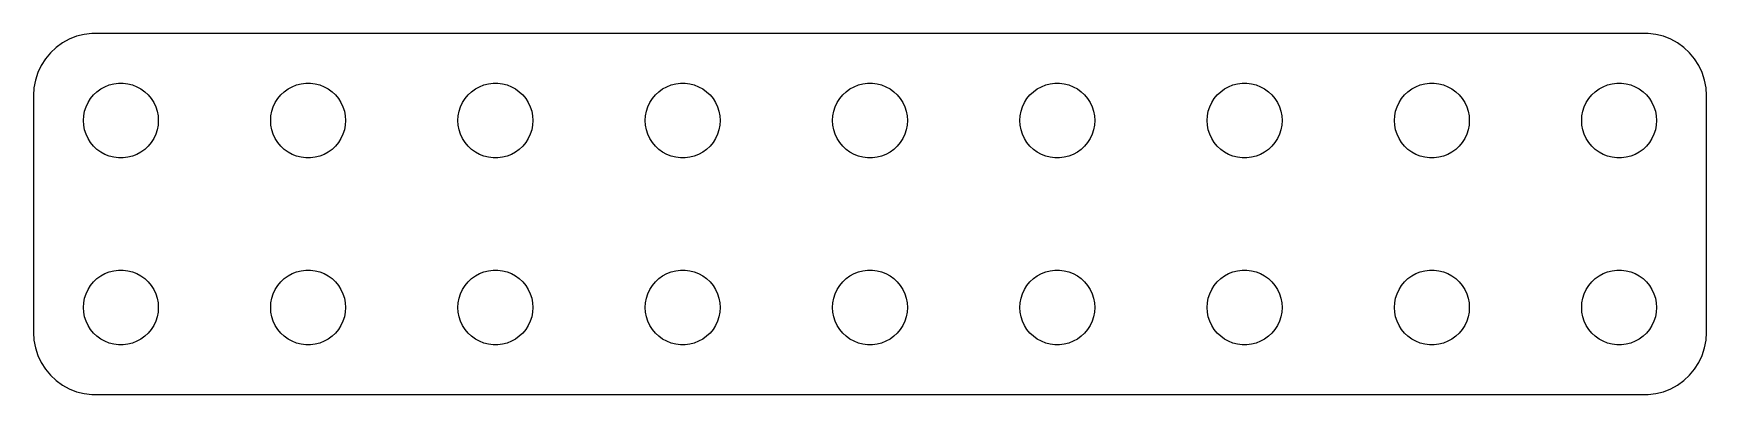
# Model space of a CAD drawing. Header units: metres. Extents: x -33.5 to 33.5, y -7.2 to 7.2.
import ezdxf

# ---------------------------------------------------------------- set-up
doc = ezdxf.new("R2010")
doc.units = ezdxf.units.M

msp = doc.modelspace()

# ---------------------------------------------------------------- linework, layer by layer
for p, q in [((-32.3396, 6.86081), (-32.5936, 6.67627)), ((-32.0644, 7.01205), (-32.3396, 6.86081)), ((-31.7725, 7.12764), (-32.0644, 7.01205)), ((-31.4684, 7.2057), (-31.7725, 7.12764)), ((-31.157, 7.24506), (-31.4684, 7.2057)), ((31.157, 7.24506), (-31.157, 7.24506)), ((31.4684, 7.2057), (31.157, 7.24506)), ((31.7725, 7.12764), (31.4684, 7.2057)), ((32.0644, 7.01205), (31.7725, 7.12764)), ((32.3396, 6.86081), (32.0644, 7.01205)), ((32.5936, 6.67627), (32.3396, 6.86081)), ((-33.0225, 6.21945), (-33.1908, 5.95438)), ((-32.8224, 6.46136), (-33.0225, 6.21945)), ((-32.5936, 6.67627), (-32.8224, 6.46136)), ((32.8224, 6.46136), (32.5936, 6.67627)), ((33.0225, 6.21945), (32.8224, 6.46136)), ((33.1908, 5.95438), (33.0225, 6.21945)), ((-33.4214, 5.37172), (-33.4803, 5.06332)), ((-33.3244, 5.6703), (-33.4214, 5.37172)), ((-33.1908, 5.95438), (-33.3244, 5.6703)), ((33.3244, 5.6703), (33.1908, 5.95438)), ((33.4214, 5.37172), (33.3244, 5.6703)), ((33.4803, 5.06332), (33.4214, 5.37172)), ((-33.4803, 5.06332), (-33.5, 4.75)), ((-33.5, 4.75), (-33.5, -4.75)), ((-31.2135, 4.63167), (-31.0934, 4.77681)), ((-31.0934, 4.77681), (-30.9561, 4.90576)), ((-30.9561, 4.90576), (-30.8037, 5.01648)), ((-30.8037, 5.01648), (-30.6387, 5.10724)), ((-30.6387, 5.10724), (-30.4635, 5.17657)), ((-30.4635, 5.17657), (-30.2811, 5.22342)), ((-30.2811, 5.22342), (-30.0942, 5.24704)), ((-30.0942, 5.24704), (-29.9058, 5.24704)), ((-29.9058, 5.24704), (-29.7189, 5.22342)), ((-29.7189, 5.22342), (-29.5365, 5.17657)), ((-29.5365, 5.17657), (-29.3613, 5.10724)), ((-29.3613, 5.10724), (-29.1963, 5.01648)), ((-29.1963, 5.01648), (-29.0439, 4.90576)), ((-29.0439, 4.90576), (-28.9065, 4.77681)), ((-28.9065, 4.77681), (-28.7865, 4.63167)), ((-23.7135, 4.63167), (-23.5934, 4.77681)), ((-23.5934, 4.77681), (-23.4561, 4.90576)), ((-23.4561, 4.90576), (-23.3037, 5.01648)), ((-23.3037, 5.01648), (-23.1387, 5.10724)), ((-23.1387, 5.10724), (-22.9635, 5.17657)), ((-22.9635, 5.17657), (-22.7811, 5.22342)), ((-22.7811, 5.22342), (-22.5942, 5.24704)), ((-22.5942, 5.24704), (-22.4058, 5.24704)), ((-22.4058, 5.24704), (-22.2189, 5.22342)), ((-22.2189, 5.22342), (-22.0365, 5.17657)), ((-22.0365, 5.17657), (-21.8613, 5.10724)), ((-21.8613, 5.10724), (-21.6963, 5.01648)), ((-21.6963, 5.01648), (-21.5439, 4.90576)), ((-21.5439, 4.90576), (-21.4065, 4.77681)), ((-21.4065, 4.77681), (-21.2865, 4.63167)), ((-16.2135, 4.63167), (-16.0934, 4.77681)), ((-16.0934, 4.77681), (-15.9561, 4.90576)), ((-15.9561, 4.90576), (-15.8037, 5.01648)), ((-15.8037, 5.01648), (-15.6387, 5.10724)), ((-15.6387, 5.10724), (-15.4635, 5.17657)), ((-15.4635, 5.17657), (-15.2811, 5.22342)), ((-15.2811, 5.22342), (-15.0942, 5.24704)), ((-15.0942, 5.24704), (-14.9058, 5.24704)), ((-14.9058, 5.24704), (-14.7189, 5.22342)), ((-14.7189, 5.22342), (-14.5365, 5.17657)), ((-14.5365, 5.17657), (-14.3613, 5.10724)), ((-14.3613, 5.10724), (-14.1963, 5.01648)), ((-14.1963, 5.01648), (-14.0439, 4.90576)), ((-14.0439, 4.90576), (-13.9065, 4.77681)), ((-13.9065, 4.77681), (-13.7865, 4.63167)), ((-8.71352, 4.63167), (-8.59344, 4.77681)), ((-8.59344, 4.77681), (-8.45613, 4.90576)), ((-8.45613, 4.90576), (-8.30373, 5.01648)), ((-8.30373, 5.01648), (-8.13866, 5.10724)), ((-8.13866, 5.10724), (-7.96352, 5.17657)), ((-7.96352, 5.17657), (-7.78107, 5.22342)), ((-7.78107, 5.22342), (-7.59418, 5.24704)), ((-7.59418, 5.24704), (-7.40581, 5.24704)), ((-7.40581, 5.24704), (-7.21892, 5.22342)), ((-7.21892, 5.22342), (-7.03647, 5.17657)), ((-7.03647, 5.17657), (-6.86133, 5.10724)), ((-6.86133, 5.10724), (-6.69626, 5.01648)), ((-6.69626, 5.01648), (-6.54385, 4.90576)), ((-6.54385, 4.90576), (-6.40654, 4.77681)), ((-6.40654, 4.77681), (-6.28647, 4.63167)), ((-1.21352, 4.63167), (-1.09344, 4.77681)), ((-1.09344, 4.77681), (-0.956131, 4.90576)), ((-0.956131, 4.90576), (-0.803726, 5.01648)), ((-0.803726, 5.01648), (-0.638657, 5.10724)), ((-0.638657, 5.10724), (-0.463516, 5.17657)), ((-0.463516, 5.17657), (-0.281067, 5.22342)), ((-0.281067, 5.22342), (-0.094177, 5.24704)), ((-0.094177, 5.24704), (0.094177, 5.24704)), ((0.094177, 5.24704), (0.281067, 5.22342)), ((0.281067, 5.22342), (0.463516, 5.17657)), ((0.463516, 5.17657), (0.638657, 5.10724)), ((0.638657, 5.10724), (0.803726, 5.01648)), ((0.803726, 5.01648), (0.956131, 4.90576)), ((0.956131, 4.90576), (1.09344, 4.77681)), ((1.09344, 4.77681), (1.21352, 4.63167)), ((6.28647, 4.63167), (6.40654, 4.77681)), ((6.40654, 4.77681), (6.54385, 4.90576)), ((6.54385, 4.90576), (6.69626, 5.01648)), ((6.69626, 5.01648), (6.86133, 5.10724)), ((6.86133, 5.10724), (7.03647, 5.17657)), ((7.03647, 5.17657), (7.21892, 5.22342)), ((7.21892, 5.22342), (7.40581, 5.24704)), ((7.40581, 5.24704), (7.59418, 5.24704)), ((7.59418, 5.24704), (7.78107, 5.22342)), ((7.78107, 5.22342), (7.96352, 5.17657)), ((7.96352, 5.17657), (8.13866, 5.10724)), ((8.13866, 5.10724), (8.30373, 5.01648)), ((8.30373, 5.01648), (8.45613, 4.90576)), ((8.45613, 4.90576), (8.59344, 4.77681)), ((8.59344, 4.77681), (8.71352, 4.63167)), ((13.7865, 4.63167), (13.9065, 4.77681)), ((13.9065, 4.77681), (14.0439, 4.90576)), ((14.0439, 4.90576), (14.1963, 5.01648)), ((14.1963, 5.01648), (14.3613, 5.10724)), ((14.3613, 5.10724), (14.5365, 5.17657)), ((14.5365, 5.17657), (14.7189, 5.22342)), ((14.7189, 5.22342), (14.9058, 5.24704)), ((14.9058, 5.24704), (15.0942, 5.24704)), ((15.0942, 5.24704), (15.2811, 5.22342)), ((15.2811, 5.22342), (15.4635, 5.17657)), ((15.4635, 5.17657), (15.6387, 5.10724)), ((15.6387, 5.10724), (15.8037, 5.01648)), ((15.8037, 5.01648), (15.9561, 4.90576)), ((15.9561, 4.90576), (16.0934, 4.77681)), ((16.0934, 4.77681), (16.2135, 4.63167)), ((21.2865, 4.63167), (21.4065, 4.77681)), ((21.4065, 4.77681), (21.5439, 4.90576)), ((21.5439, 4.90576), (21.6963, 5.01648)), ((21.6963, 5.01648), (21.8613, 5.10724)), ((21.8613, 5.10724), (22.0365, 5.17657)), ((22.0365, 5.17657), (22.2189, 5.22342)), ((22.2189, 5.22342), (22.4058, 5.24704)), ((22.4058, 5.24704), (22.5942, 5.24704)), ((22.5942, 5.24704), (22.7811, 5.22342)), ((22.7811, 5.22342), (22.9635, 5.17657)), ((22.9635, 5.17657), (23.1387, 5.10724)), ((23.1387, 5.10724), (23.3037, 5.01648)), ((23.3037, 5.01648), (23.4561, 4.90576)), ((23.4561, 4.90576), (23.5934, 4.77681)), ((23.5934, 4.77681), (23.7135, 4.63167)), ((28.7865, 4.63167), (28.9065, 4.77681)), ((28.9065, 4.77681), (29.0439, 4.90576)), ((29.0439, 4.90576), (29.1963, 5.01648)), ((29.1963, 5.01648), (29.3613, 5.10724)), ((29.3613, 5.10724), (29.5365, 5.17657)), ((29.5365, 5.17657), (29.7189, 5.22342)), ((29.7189, 5.22342), (29.9058, 5.24704)), ((29.9058, 5.24704), (30.0942, 5.24704)), ((30.0942, 5.24704), (30.2811, 5.22342)), ((30.2811, 5.22342), (30.4635, 5.17657)), ((30.4635, 5.17657), (30.6387, 5.10724)), ((30.6387, 5.10724), (30.8037, 5.01648)), ((30.8037, 5.01648), (30.9561, 4.90576)), ((30.9561, 4.90576), (31.0934, 4.77681)), ((31.0934, 4.77681), (31.2135, 4.63167)), ((33.5, 4.75), (33.4803, 5.06332)), ((33.5, -4.75), (33.5, 4.75)), ((-31.4882, 3.93799), (-31.4529, 4.12303)), ((-31.4529, 4.12303), (-31.3947, 4.30219)), ((-31.3947, 4.30219), (-31.3145, 4.47263)), ((-31.3145, 4.47263), (-31.2135, 4.63167)), ((-28.7865, 4.63167), (-28.6855, 4.47263)), ((-28.6855, 4.47263), (-28.6053, 4.30219)), ((-28.6053, 4.30219), (-28.5471, 4.12303)), ((-28.5471, 4.12303), (-28.5118, 3.93799)), ((-23.9882, 3.93799), (-23.9529, 4.12303)), ((-23.9529, 4.12303), (-23.8947, 4.30219)), ((-23.8947, 4.30219), (-23.8145, 4.47263)), ((-23.8145, 4.47263), (-23.7135, 4.63167)), ((-21.2865, 4.63167), (-21.1855, 4.47263)), ((-21.1855, 4.47263), (-21.1053, 4.30219)), ((-21.1053, 4.30219), (-21.0471, 4.12303)), ((-21.0471, 4.12303), (-21.0118, 3.93799)), ((-16.4882, 3.93799), (-16.4529, 4.12303)), ((-16.4529, 4.12303), (-16.3947, 4.30219)), ((-16.3947, 4.30219), (-16.3145, 4.47263)), ((-16.3145, 4.47263), (-16.2135, 4.63167)), ((-13.7865, 4.63167), (-13.6855, 4.47263)), ((-13.6855, 4.47263), (-13.6053, 4.30219)), ((-13.6053, 4.30219), (-13.5471, 4.12303)), ((-13.5471, 4.12303), (-13.5118, 3.93799)), ((-8.98816, 3.93799), (-8.95287, 4.12303)), ((-8.95287, 4.12303), (-8.89465, 4.30219)), ((-8.89465, 4.30219), (-8.81445, 4.47263)), ((-8.81445, 4.47263), (-8.71352, 4.63167)), ((-6.28647, 4.63167), (-6.18553, 4.47263)), ((-6.18553, 4.47263), (-6.10533, 4.30219)), ((-6.10533, 4.30219), (-6.04712, 4.12303)), ((-6.04712, 4.12303), (-6.01183, 3.93799)), ((-1.48816, 3.93799), (-1.45287, 4.12303)), ((-1.45287, 4.12303), (-1.39465, 4.30219)), ((-1.39465, 4.30219), (-1.31445, 4.47263)), ((-1.31445, 4.47263), (-1.21352, 4.63167)), ((1.21352, 4.63167), (1.31445, 4.47263)), ((1.31445, 4.47263), (1.39465, 4.30219)), ((1.39465, 4.30219), (1.45287, 4.12303)), ((1.45287, 4.12303), (1.48816, 3.93799)), ((6.01183, 3.93799), (6.04712, 4.12303)), ((6.04712, 4.12303), (6.10533, 4.30219)), ((6.10533, 4.30219), (6.18553, 4.47263)), ((6.18553, 4.47263), (6.28647, 4.63167)), ((8.71352, 4.63167), (8.81445, 4.47263)), ((8.81445, 4.47263), (8.89465, 4.30219)), ((8.89465, 4.30219), (8.95287, 4.12303)), ((8.95287, 4.12303), (8.98816, 3.93799)), ((13.5118, 3.93799), (13.5471, 4.12303)), ((13.5471, 4.12303), (13.6053, 4.30219)), ((13.6053, 4.30219), (13.6855, 4.47263)), ((13.6855, 4.47263), (13.7865, 4.63167)), ((16.2135, 4.63167), (16.3145, 4.47263)), ((16.3145, 4.47263), (16.3947, 4.30219)), ((16.3947, 4.30219), (16.4529, 4.12303)), ((16.4529, 4.12303), (16.4882, 3.93799)), ((21.0118, 3.93799), (21.0471, 4.12303)), ((21.0471, 4.12303), (21.1053, 4.30219)), ((21.1053, 4.30219), (21.1855, 4.47263)), ((21.1855, 4.47263), (21.2865, 4.63167)), ((23.7135, 4.63167), (23.8145, 4.47263)), ((23.8145, 4.47263), (23.8947, 4.30219)), ((23.8947, 4.30219), (23.9529, 4.12303)), ((23.9529, 4.12303), (23.9882, 3.93799)), ((28.5118, 3.93799), (28.5471, 4.12303)), ((28.5471, 4.12303), (28.6053, 4.30219)), ((28.6053, 4.30219), (28.6855, 4.47263)), ((28.6855, 4.47263), (28.7865, 4.63167)), ((31.2135, 4.63167), (31.3145, 4.47263)), ((31.3145, 4.47263), (31.3947, 4.30219)), ((31.3947, 4.30219), (31.4529, 4.12303)), ((31.4529, 4.12303), (31.4882, 3.93799)), ((-31.5, 3.75), (-31.4882, 3.93799)), ((-31.4882, 3.562), (-31.5, 3.75)), ((-31.4529, 3.37695), (-31.4882, 3.562)), ((-31.3947, 3.1978), (-31.4529, 3.37695)), ((-28.5471, 3.37695), (-28.6053, 3.1978)), ((-28.5118, 3.562), (-28.5471, 3.37695)), ((-28.5118, 3.93799), (-28.5, 3.75)), ((-28.5, 3.75), (-28.5118, 3.562)), ((-24, 3.75), (-23.9882, 3.93799)), ((-23.9882, 3.562), (-24, 3.75)), ((-23.9529, 3.37695), (-23.9882, 3.562)), ((-23.8947, 3.1978), (-23.9529, 3.37695)), ((-21.0471, 3.37695), (-21.1053, 3.1978)), ((-21.0118, 3.562), (-21.0471, 3.37695)), ((-21.0118, 3.93799), (-21, 3.75)), ((-21, 3.75), (-21.0118, 3.562)), ((-16.5, 3.75), (-16.4882, 3.93799)), ((-16.4882, 3.562), (-16.5, 3.75)), ((-16.4529, 3.37695), (-16.4882, 3.562)), ((-16.3947, 3.1978), (-16.4529, 3.37695)), ((-13.5471, 3.37695), (-13.6053, 3.1978)), ((-13.5118, 3.562), (-13.5471, 3.37695)), ((-13.5118, 3.93799), (-13.5, 3.75)), ((-13.5, 3.75), (-13.5118, 3.562)), ((-9, 3.75), (-8.98816, 3.93799)), ((-8.98816, 3.562), (-9, 3.75)), ((-8.95287, 3.37695), (-8.98816, 3.562)), ((-8.89465, 3.1978), (-8.95287, 3.37695)), ((-6.04712, 3.37695), (-6.10533, 3.1978)), ((-6.01183, 3.562), (-6.04712, 3.37695)), ((-6.01183, 3.93799), (-6, 3.75)), ((-6, 3.75), (-6.01183, 3.562)), ((-1.5, 3.75), (-1.48816, 3.93799)), ((-1.48816, 3.562), (-1.5, 3.75)), ((-1.45287, 3.37695), (-1.48816, 3.562)), ((-1.39465, 3.1978), (-1.45287, 3.37695)), ((1.45287, 3.37695), (1.39465, 3.1978)), ((1.48816, 3.562), (1.45287, 3.37695)), ((1.48816, 3.93799), (1.5, 3.75)), ((1.5, 3.75), (1.48816, 3.562)), ((6, 3.75), (6.01183, 3.93799)), ((6.01183, 3.562), (6, 3.75)), ((6.04712, 3.37695), (6.01183, 3.562)), ((6.10533, 3.1978), (6.04712, 3.37695)), ((8.95287, 3.37695), (8.89465, 3.1978)), ((8.98816, 3.562), (8.95287, 3.37695)), ((8.98816, 3.93799), (9, 3.75)), ((9, 3.75), (8.98816, 3.562)), ((13.5, 3.75), (13.5118, 3.93799)), ((13.5118, 3.562), (13.5, 3.75)), ((13.5471, 3.37695), (13.5118, 3.562)), ((13.6053, 3.1978), (13.5471, 3.37695)), ((16.4529, 3.37695), (16.3947, 3.1978)), ((16.4882, 3.562), (16.4529, 3.37695)), ((16.4882, 3.93799), (16.5, 3.75)), ((16.5, 3.75), (16.4882, 3.562)), ((21, 3.75), (21.0118, 3.93799)), ((21.0118, 3.562), (21, 3.75)), ((21.0471, 3.37695), (21.0118, 3.562)), ((21.1053, 3.1978), (21.0471, 3.37695)), ((23.9529, 3.37695), (23.8947, 3.1978)), ((23.9882, 3.562), (23.9529, 3.37695)), ((23.9882, 3.93799), (24, 3.75)), ((24, 3.75), (23.9882, 3.562)), ((28.5, 3.75), (28.5118, 3.93799)), ((28.5118, 3.562), (28.5, 3.75)), ((28.5471, 3.37695), (28.5118, 3.562)), ((28.6053, 3.1978), (28.5471, 3.37695)), ((31.4529, 3.37695), (31.3947, 3.1978)), ((31.4882, 3.562), (31.4529, 3.37695)), ((31.4882, 3.93799), (31.5, 3.75)), ((31.5, 3.75), (31.4882, 3.562)), ((-31.3145, 3.02736), (-31.3947, 3.1978)), ((-31.2135, 2.86832), (-31.3145, 3.02736)), ((-31.0934, 2.72318), (-31.2135, 2.86832)), ((-30.9561, 2.59422), (-31.0934, 2.72318)), ((-28.9065, 2.72318), (-29.0439, 2.59422)), ((-28.7865, 2.86832), (-28.9065, 2.72318)), ((-28.6855, 3.02736), (-28.7865, 2.86832)), ((-28.6053, 3.1978), (-28.6855, 3.02736)), ((-23.8145, 3.02736), (-23.8947, 3.1978)), ((-23.7135, 2.86832), (-23.8145, 3.02736)), ((-23.5934, 2.72318), (-23.7135, 2.86832)), ((-23.4561, 2.59422), (-23.5934, 2.72318)), ((-21.4065, 2.72318), (-21.5439, 2.59422)), ((-21.2865, 2.86832), (-21.4065, 2.72318)), ((-21.1855, 3.02736), (-21.2865, 2.86832)), ((-21.1053, 3.1978), (-21.1855, 3.02736)), ((-16.3145, 3.02736), (-16.3947, 3.1978)), ((-16.2135, 2.86832), (-16.3145, 3.02736)), ((-16.0934, 2.72318), (-16.2135, 2.86832)), ((-15.9561, 2.59422), (-16.0934, 2.72318)), ((-13.9065, 2.72318), (-14.0439, 2.59422)), ((-13.7865, 2.86832), (-13.9065, 2.72318)), ((-13.6855, 3.02736), (-13.7865, 2.86832)), ((-13.6053, 3.1978), (-13.6855, 3.02736)), ((-8.81445, 3.02736), (-8.89465, 3.1978)), ((-8.71352, 2.86832), (-8.81445, 3.02736)), ((-8.59344, 2.72318), (-8.71352, 2.86832)), ((-8.45613, 2.59422), (-8.59344, 2.72318)), ((-6.40654, 2.72318), (-6.54385, 2.59422)), ((-6.28647, 2.86832), (-6.40654, 2.72318)), ((-6.18553, 3.02736), (-6.28647, 2.86832)), ((-6.10533, 3.1978), (-6.18553, 3.02736)), ((-1.31445, 3.02736), (-1.39465, 3.1978)), ((-1.21352, 2.86832), (-1.31445, 3.02736)), ((-1.09344, 2.72318), (-1.21352, 2.86832)), ((-0.956131, 2.59422), (-1.09344, 2.72318)), ((1.09344, 2.72318), (0.956131, 2.59422)), ((1.21352, 2.86832), (1.09344, 2.72318)), ((1.31445, 3.02736), (1.21352, 2.86832)), ((1.39465, 3.1978), (1.31445, 3.02736)), ((6.18553, 3.02736), (6.10533, 3.1978)), ((6.28647, 2.86832), (6.18553, 3.02736)), ((6.40654, 2.72318), (6.28647, 2.86832)), ((6.54385, 2.59422), (6.40654, 2.72318)), ((8.59344, 2.72318), (8.45613, 2.59422)), ((8.71352, 2.86832), (8.59344, 2.72318)), ((8.81445, 3.02736), (8.71352, 2.86832)), ((8.89465, 3.1978), (8.81445, 3.02736)), ((13.6855, 3.02736), (13.6053, 3.1978)), ((13.7865, 2.86832), (13.6855, 3.02736)), ((13.9065, 2.72318), (13.7865, 2.86832)), ((14.0439, 2.59422), (13.9065, 2.72318)), ((16.0934, 2.72318), (15.9561, 2.59422)), ((16.2135, 2.86832), (16.0934, 2.72318)), ((16.3145, 3.02736), (16.2135, 2.86832)), ((16.3947, 3.1978), (16.3145, 3.02736)), ((21.1855, 3.02736), (21.1053, 3.1978)), ((21.2865, 2.86832), (21.1855, 3.02736)), ((21.4065, 2.72318), (21.2865, 2.86832)), ((21.5439, 2.59422), (21.4065, 2.72318)), ((23.5934, 2.72318), (23.4561, 2.59422)), ((23.7135, 2.86832), (23.5934, 2.72318)), ((23.8145, 3.02736), (23.7135, 2.86832)), ((23.8947, 3.1978), (23.8145, 3.02736)), ((28.6855, 3.02736), (28.6053, 3.1978)), ((28.7865, 2.86832), (28.6855, 3.02736)), ((28.9065, 2.72318), (28.7865, 2.86832)), ((29.0439, 2.59422), (28.9065, 2.72318)), ((31.0934, 2.72318), (30.9561, 2.59422)), ((31.2135, 2.86832), (31.0934, 2.72318)), ((31.3145, 3.02736), (31.2135, 2.86832)), ((31.3947, 3.1978), (31.3145, 3.02736)), ((-30.8037, 2.48351), (-30.9561, 2.59422)), ((-30.6387, 2.39275), (-30.8037, 2.48351)), ((-30.4635, 2.32341), (-30.6387, 2.39275)), ((-30.2811, 2.27657), (-30.4635, 2.32341)), ((-30.0942, 2.25294), (-30.2811, 2.27657)), ((-29.9058, 2.25294), (-30.0942, 2.25294)), ((-29.7189, 2.27657), (-29.9058, 2.25294)), ((-29.5365, 2.32341), (-29.7189, 2.27657)), ((-29.3613, 2.39275), (-29.5365, 2.32341)), ((-29.1963, 2.48351), (-29.3613, 2.39275)), ((-29.0439, 2.59422), (-29.1963, 2.48351)), ((-23.3037, 2.48351), (-23.4561, 2.59422)), ((-23.1387, 2.39275), (-23.3037, 2.48351)), ((-22.9635, 2.32341), (-23.1387, 2.39275)), ((-22.7811, 2.27657), (-22.9635, 2.32341)), ((-22.5942, 2.25294), (-22.7811, 2.27657)), ((-22.4058, 2.25294), (-22.5942, 2.25294)), ((-22.2189, 2.27657), (-22.4058, 2.25294)), ((-22.0365, 2.32341), (-22.2189, 2.27657)), ((-21.8613, 2.39275), (-22.0365, 2.32341)), ((-21.6963, 2.48351), (-21.8613, 2.39275)), ((-21.5439, 2.59422), (-21.6963, 2.48351)), ((-15.8037, 2.48351), (-15.9561, 2.59422)), ((-15.6387, 2.39275), (-15.8037, 2.48351)), ((-15.4635, 2.32341), (-15.6387, 2.39275)), ((-15.2811, 2.27657), (-15.4635, 2.32341)), ((-15.0942, 2.25294), (-15.2811, 2.27657)), ((-14.9058, 2.25294), (-15.0942, 2.25294)), ((-14.7189, 2.27657), (-14.9058, 2.25294)), ((-14.5365, 2.32341), (-14.7189, 2.27657)), ((-14.3613, 2.39275), (-14.5365, 2.32341)), ((-14.1963, 2.48351), (-14.3613, 2.39275)), ((-14.0439, 2.59422), (-14.1963, 2.48351)), ((-8.30373, 2.48351), (-8.45613, 2.59422)), ((-8.13866, 2.39275), (-8.30373, 2.48351)), ((-7.96352, 2.32341), (-8.13866, 2.39275)), ((-7.78107, 2.27657), (-7.96352, 2.32341)), ((-7.59418, 2.25294), (-7.78107, 2.27657)), ((-7.40581, 2.25294), (-7.59418, 2.25294)), ((-7.21892, 2.27657), (-7.40581, 2.25294)), ((-7.03647, 2.32341), (-7.21892, 2.27657)), ((-6.86133, 2.39275), (-7.03647, 2.32341)), ((-6.69626, 2.48351), (-6.86133, 2.39275)), ((-6.54385, 2.59422), (-6.69626, 2.48351)), ((-0.803726, 2.48351), (-0.956131, 2.59422)), ((-0.638657, 2.39275), (-0.803726, 2.48351)), ((-0.463516, 2.32341), (-0.638657, 2.39275)), ((-0.281067, 2.27657), (-0.463516, 2.32341)), ((-0.094177, 2.25294), (-0.281067, 2.27657)), ((0.094177, 2.25294), (-0.094177, 2.25294)), ((0.281067, 2.27657), (0.094177, 2.25294)), ((0.463516, 2.32341), (0.281067, 2.27657)), ((0.638657, 2.39275), (0.463516, 2.32341)), ((0.803726, 2.48351), (0.638657, 2.39275)), ((0.956131, 2.59422), (0.803726, 2.48351)), ((6.69626, 2.48351), (6.54385, 2.59422)), ((6.86133, 2.39275), (6.69626, 2.48351)), ((7.03647, 2.32341), (6.86133, 2.39275)), ((7.21892, 2.27657), (7.03647, 2.32341)), ((7.40581, 2.25294), (7.21892, 2.27657)), ((7.59418, 2.25294), (7.40581, 2.25294)), ((7.78107, 2.27657), (7.59418, 2.25294)), ((7.96352, 2.32341), (7.78107, 2.27657)), ((8.13866, 2.39275), (7.96352, 2.32341)), ((8.30373, 2.48351), (8.13866, 2.39275)), ((8.45613, 2.59422), (8.30373, 2.48351)), ((14.1963, 2.48351), (14.0439, 2.59422)), ((14.3613, 2.39275), (14.1963, 2.48351)), ((14.5365, 2.32341), (14.3613, 2.39275)), ((14.7189, 2.27657), (14.5365, 2.32341)), ((14.9058, 2.25294), (14.7189, 2.27657)), ((15.0942, 2.25294), (14.9058, 2.25294)), ((15.2811, 2.27657), (15.0942, 2.25294)), ((15.4635, 2.32341), (15.2811, 2.27657)), ((15.6387, 2.39275), (15.4635, 2.32341)), ((15.8037, 2.48351), (15.6387, 2.39275)), ((15.9561, 2.59422), (15.8037, 2.48351)), ((21.6963, 2.48351), (21.5439, 2.59422)), ((21.8613, 2.39275), (21.6963, 2.48351)), ((22.0365, 2.32341), (21.8613, 2.39275)), ((22.2189, 2.27657), (22.0365, 2.32341)), ((22.4058, 2.25294), (22.2189, 2.27657)), ((22.5942, 2.25294), (22.4058, 2.25294)), ((22.7811, 2.27657), (22.5942, 2.25294)), ((22.9635, 2.32341), (22.7811, 2.27657)), ((23.1387, 2.39275), (22.9635, 2.32341)), ((23.3037, 2.48351), (23.1387, 2.39275)), ((23.4561, 2.59422), (23.3037, 2.48351)), ((29.1963, 2.48351), (29.0439, 2.59422)), ((29.3613, 2.39275), (29.1963, 2.48351)), ((29.5365, 2.32341), (29.3613, 2.39275)), ((29.7189, 2.27657), (29.5365, 2.32341)), ((29.9058, 2.25294), (29.7189, 2.27657)), ((30.0942, 2.25294), (29.9058, 2.25294)), ((30.2811, 2.27657), (30.0942, 2.25294)), ((30.4635, 2.32341), (30.2811, 2.27657)), ((30.6387, 2.39275), (30.4635, 2.32341)), ((30.8037, 2.48351), (30.6387, 2.39275)), ((30.9561, 2.59422), (30.8037, 2.48351)), ((-31.0934, -2.72318), (-30.9561, -2.59422)), ((-30.9561, -2.59422), (-30.8037, -2.48351)), ((-30.8037, -2.48351), (-30.6387, -2.39275)), ((-30.6387, -2.39275), (-30.4635, -2.32341)), ((-30.4635, -2.32341), (-30.2811, -2.27657)), ((-30.2811, -2.27657), (-30.0942, -2.25294)), ((-30.0942, -2.25294), (-29.9058, -2.25294)), ((-29.9058, -2.25294), (-29.7189, -2.27657)), ((-29.7189, -2.27657), (-29.5365, -2.32341)), ((-29.5365, -2.32341), (-29.3613, -2.39275)), ((-29.3613, -2.39275), (-29.1963, -2.48351)), ((-29.1963, -2.48351), (-29.0439, -2.59422)), ((-29.0439, -2.59422), (-28.9065, -2.72318)), ((-23.5934, -2.72318), (-23.4561, -2.59422)), ((-23.4561, -2.59422), (-23.3037, -2.48351)), ((-23.3037, -2.48351), (-23.1387, -2.39275)), ((-23.1387, -2.39275), (-22.9635, -2.32341)), ((-22.9635, -2.32341), (-22.7811, -2.27657)), ((-22.7811, -2.27657), (-22.5942, -2.25294)), ((-22.5942, -2.25294), (-22.4058, -2.25294)), ((-22.4058, -2.25294), (-22.2189, -2.27657)), ((-22.2189, -2.27657), (-22.0365, -2.32341)), ((-22.0365, -2.32341), (-21.8613, -2.39275)), ((-21.8613, -2.39275), (-21.6963, -2.48351)), ((-21.6963, -2.48351), (-21.5439, -2.59422)), ((-21.5439, -2.59422), (-21.4065, -2.72318)), ((-16.0934, -2.72318), (-15.9561, -2.59422)), ((-15.9561, -2.59422), (-15.8037, -2.48351)), ((-15.8037, -2.48351), (-15.6387, -2.39275)), ((-15.6387, -2.39275), (-15.4635, -2.32341)), ((-15.4635, -2.32341), (-15.2811, -2.27657)), ((-15.2811, -2.27657), (-15.0942, -2.25294)), ((-15.0942, -2.25294), (-14.9058, -2.25294)), ((-14.9058, -2.25294), (-14.7189, -2.27657)), ((-14.7189, -2.27657), (-14.5365, -2.32341)), ((-14.5365, -2.32341), (-14.3613, -2.39275)), ((-14.3613, -2.39275), (-14.1963, -2.48351)), ((-14.1963, -2.48351), (-14.0439, -2.59422)), ((-14.0439, -2.59422), (-13.9065, -2.72318)), ((-8.59344, -2.72318), (-8.45613, -2.59422)), ((-8.45613, -2.59422), (-8.30373, -2.48351)), ((-8.30373, -2.48351), (-8.13866, -2.39275)), ((-8.13866, -2.39275), (-7.96352, -2.32341)), ((-7.96352, -2.32341), (-7.78107, -2.27657)), ((-7.78107, -2.27657), (-7.59418, -2.25294)), ((-7.59418, -2.25294), (-7.40581, -2.25294)), ((-7.40581, -2.25294), (-7.21892, -2.27657)), ((-7.21892, -2.27657), (-7.03647, -2.32341)), ((-7.03647, -2.32341), (-6.86133, -2.39275)), ((-6.86133, -2.39275), (-6.69626, -2.48351)), ((-6.69626, -2.48351), (-6.54385, -2.59422)), ((-6.54385, -2.59422), (-6.40654, -2.72318)), ((-1.09344, -2.72318), (-0.956131, -2.59422)), ((-0.956131, -2.59422), (-0.803726, -2.48351)), ((-0.803726, -2.48351), (-0.638657, -2.39275)), ((-0.638657, -2.39275), (-0.463516, -2.32341)), ((-0.463516, -2.32341), (-0.281067, -2.27657)), ((-0.281067, -2.27657), (-0.094177, -2.25294)), ((-0.094177, -2.25294), (0.094177, -2.25294)), ((0.094177, -2.25294), (0.281067, -2.27657)), ((0.281067, -2.27657), (0.463516, -2.32341)), ((0.463516, -2.32341), (0.638657, -2.39275)), ((0.638657, -2.39275), (0.803726, -2.48351)), ((0.803726, -2.48351), (0.956131, -2.59422)), ((0.956131, -2.59422), (1.09344, -2.72318)), ((6.40654, -2.72318), (6.54385, -2.59422)), ((6.54385, -2.59422), (6.69626, -2.48351)), ((6.69626, -2.48351), (6.86133, -2.39275)), ((6.86133, -2.39275), (7.03647, -2.32341)), ((7.03647, -2.32341), (7.21892, -2.27657)), ((7.21892, -2.27657), (7.40581, -2.25294)), ((7.40581, -2.25294), (7.59418, -2.25294)), ((7.59418, -2.25294), (7.78107, -2.27657)), ((7.78107, -2.27657), (7.96352, -2.32341)), ((7.96352, -2.32341), (8.13866, -2.39275)), ((8.13866, -2.39275), (8.30373, -2.48351)), ((8.30373, -2.48351), (8.45613, -2.59422)), ((8.45613, -2.59422), (8.59344, -2.72318)), ((13.9065, -2.72318), (14.0439, -2.59422)), ((14.0439, -2.59422), (14.1963, -2.48351)), ((14.1963, -2.48351), (14.3613, -2.39275)), ((14.3613, -2.39275), (14.5365, -2.32341)), ((14.5365, -2.32341), (14.7189, -2.27657)), ((14.7189, -2.27657), (14.9058, -2.25294)), ((14.9058, -2.25294), (15.0942, -2.25294)), ((15.0942, -2.25294), (15.2811, -2.27657)), ((15.2811, -2.27657), (15.4635, -2.32341)), ((15.4635, -2.32341), (15.6387, -2.39275)), ((15.6387, -2.39275), (15.8037, -2.48351)), ((15.8037, -2.48351), (15.9561, -2.59422)), ((15.9561, -2.59422), (16.0934, -2.72318)), ((21.4065, -2.72318), (21.5439, -2.59422)), ((21.5439, -2.59422), (21.6963, -2.48351)), ((21.6963, -2.48351), (21.8613, -2.39275)), ((21.8613, -2.39275), (22.0365, -2.32341)), ((22.0365, -2.32341), (22.2189, -2.27657)), ((22.2189, -2.27657), (22.4058, -2.25294)), ((22.4058, -2.25294), (22.5942, -2.25294)), ((22.5942, -2.25294), (22.7811, -2.27657)), ((22.7811, -2.27657), (22.9635, -2.32341)), ((22.9635, -2.32341), (23.1387, -2.39275)), ((23.1387, -2.39275), (23.3037, -2.48351)), ((23.3037, -2.48351), (23.4561, -2.59422)), ((23.4561, -2.59422), (23.5934, -2.72318)), ((28.9065, -2.72318), (29.0439, -2.59422)), ((29.0439, -2.59422), (29.1963, -2.48351)), ((29.1963, -2.48351), (29.3613, -2.39275)), ((29.3613, -2.39275), (29.5365, -2.32341)), ((29.5365, -2.32341), (29.7189, -2.27657)), ((29.7189, -2.27657), (29.9058, -2.25294)), ((29.9058, -2.25294), (30.0942, -2.25294)), ((30.0942, -2.25294), (30.2811, -2.27657)), ((30.2811, -2.27657), (30.4635, -2.32341)), ((30.4635, -2.32341), (30.6387, -2.39275)), ((30.6387, -2.39275), (30.8037, -2.48351)), ((30.8037, -2.48351), (30.9561, -2.59422)), ((30.9561, -2.59422), (31.0934, -2.72318)), ((-31.4529, -3.37695), (-31.3947, -3.1978)), ((-31.3947, -3.1978), (-31.3145, -3.02736)), ((-31.3145, -3.02736), (-31.2135, -2.86832)), ((-31.2135, -2.86832), (-31.0934, -2.72318)), ((-28.9065, -2.72318), (-28.7865, -2.86832)), ((-28.7865, -2.86832), (-28.6855, -3.02736)), ((-28.6855, -3.02736), (-28.6053, -3.1978)), ((-28.6053, -3.1978), (-28.5471, -3.37695)), ((-23.9529, -3.37695), (-23.8947, -3.1978)), ((-23.8947, -3.1978), (-23.8145, -3.02736)), ((-23.8145, -3.02736), (-23.7135, -2.86832)), ((-23.7135, -2.86832), (-23.5934, -2.72318)), ((-21.4065, -2.72318), (-21.2865, -2.86832)), ((-21.2865, -2.86832), (-21.1855, -3.02736)), ((-21.1855, -3.02736), (-21.1053, -3.1978)), ((-21.1053, -3.1978), (-21.0471, -3.37695)), ((-16.4529, -3.37695), (-16.3947, -3.1978)), ((-16.3947, -3.1978), (-16.3145, -3.02736)), ((-16.3145, -3.02736), (-16.2135, -2.86832)), ((-16.2135, -2.86832), (-16.0934, -2.72318)), ((-13.9065, -2.72318), (-13.7865, -2.86832)), ((-13.7865, -2.86832), (-13.6855, -3.02736)), ((-13.6855, -3.02736), (-13.6053, -3.1978)), ((-13.6053, -3.1978), (-13.5471, -3.37695)), ((-8.95287, -3.37695), (-8.89465, -3.1978)), ((-8.89465, -3.1978), (-8.81445, -3.02736)), ((-8.81445, -3.02736), (-8.71352, -2.86832)), ((-8.71352, -2.86832), (-8.59344, -2.72318)), ((-6.40654, -2.72318), (-6.28647, -2.86832)), ((-6.28647, -2.86832), (-6.18553, -3.02736)), ((-6.18553, -3.02736), (-6.10533, -3.1978)), ((-6.10533, -3.1978), (-6.04712, -3.37695)), ((-1.45287, -3.37695), (-1.39465, -3.1978)), ((-1.39465, -3.1978), (-1.31445, -3.02736)), ((-1.31445, -3.02736), (-1.21352, -2.86832)), ((-1.21352, -2.86832), (-1.09344, -2.72318)), ((1.09344, -2.72318), (1.21352, -2.86832)), ((1.21352, -2.86832), (1.31445, -3.02736)), ((1.31445, -3.02736), (1.39465, -3.1978)), ((1.39465, -3.1978), (1.45287, -3.37695)), ((6.04712, -3.37695), (6.10533, -3.1978)), ((6.10533, -3.1978), (6.18553, -3.02736)), ((6.18553, -3.02736), (6.28647, -2.86832)), ((6.28647, -2.86832), (6.40654, -2.72318)), ((8.59344, -2.72318), (8.71352, -2.86832)), ((8.71352, -2.86832), (8.81445, -3.02736)), ((8.81445, -3.02736), (8.89465, -3.1978)), ((8.89465, -3.1978), (8.95287, -3.37695)), ((13.5471, -3.37695), (13.6053, -3.1978)), ((13.6053, -3.1978), (13.6855, -3.02736)), ((13.6855, -3.02736), (13.7865, -2.86832)), ((13.7865, -2.86832), (13.9065, -2.72318)), ((16.0934, -2.72318), (16.2135, -2.86832)), ((16.2135, -2.86832), (16.3145, -3.02736)), ((16.3145, -3.02736), (16.3947, -3.1978)), ((16.3947, -3.1978), (16.4529, -3.37695)), ((21.0471, -3.37695), (21.1053, -3.1978)), ((21.1053, -3.1978), (21.1855, -3.02736)), ((21.1855, -3.02736), (21.2865, -2.86832)), ((21.2865, -2.86832), (21.4065, -2.72318)), ((23.5934, -2.72318), (23.7135, -2.86832)), ((23.7135, -2.86832), (23.8145, -3.02736)), ((23.8145, -3.02736), (23.8947, -3.1978)), ((23.8947, -3.1978), (23.9529, -3.37695)), ((28.5471, -3.37695), (28.6053, -3.1978)), ((28.6053, -3.1978), (28.6855, -3.02736)), ((28.6855, -3.02736), (28.7865, -2.86832)), ((28.7865, -2.86832), (28.9065, -2.72318)), ((31.0934, -2.72318), (31.2135, -2.86832)), ((31.2135, -2.86832), (31.3145, -3.02736)), ((31.3145, -3.02736), (31.3947, -3.1978)), ((31.3947, -3.1978), (31.4529, -3.37695)), ((-31.5, -3.75), (-31.4882, -3.562)), ((-31.4882, -3.93799), (-31.5, -3.75)), ((-31.4882, -3.562), (-31.4529, -3.37695)), ((-31.4529, -4.12303), (-31.4882, -3.93799)), ((-28.5471, -3.37695), (-28.5118, -3.562)), ((-28.5118, -3.93799), (-28.5471, -4.12303)), ((-28.5118, -3.562), (-28.5, -3.75)), ((-28.5, -3.75), (-28.5118, -3.93799)), ((-24, -3.75), (-23.9882, -3.562)), ((-23.9882, -3.93799), (-24, -3.75)), ((-23.9882, -3.562), (-23.9529, -3.37695)), ((-23.9529, -4.12303), (-23.9882, -3.93799)), ((-21.0471, -3.37695), (-21.0118, -3.562)), ((-21.0118, -3.93799), (-21.0471, -4.12303)), ((-21.0118, -3.562), (-21, -3.75)), ((-21, -3.75), (-21.0118, -3.93799)), ((-16.5, -3.75), (-16.4882, -3.562)), ((-16.4882, -3.93799), (-16.5, -3.75)), ((-16.4882, -3.562), (-16.4529, -3.37695)), ((-16.4529, -4.12303), (-16.4882, -3.93799)), ((-13.5471, -3.37695), (-13.5118, -3.562)), ((-13.5118, -3.93799), (-13.5471, -4.12303)), ((-13.5118, -3.562), (-13.5, -3.75)), ((-13.5, -3.75), (-13.5118, -3.93799)), ((-9, -3.75), (-8.98816, -3.562)), ((-8.98816, -3.93799), (-9, -3.75)), ((-8.98816, -3.562), (-8.95287, -3.37695)), ((-8.95287, -4.12303), (-8.98816, -3.93799)), ((-6.04712, -3.37695), (-6.01183, -3.562)), ((-6.01183, -3.93799), (-6.04712, -4.12303)), ((-6.01183, -3.562), (-6, -3.75)), ((-6, -3.75), (-6.01183, -3.93799)), ((-1.5, -3.75), (-1.48816, -3.562)), ((-1.48816, -3.93799), (-1.5, -3.75)), ((-1.48816, -3.562), (-1.45287, -3.37695)), ((-1.45287, -4.12303), (-1.48816, -3.93799)), ((1.45287, -3.37695), (1.48816, -3.562)), ((1.48816, -3.93799), (1.45287, -4.12303)), ((1.48816, -3.562), (1.5, -3.75)), ((1.5, -3.75), (1.48816, -3.93799)), ((6, -3.75), (6.01183, -3.562)), ((6.01183, -3.93799), (6, -3.75)), ((6.01183, -3.562), (6.04712, -3.37695)), ((6.04712, -4.12303), (6.01183, -3.93799)), ((8.95287, -3.37695), (8.98816, -3.562)), ((8.98816, -3.93799), (8.95287, -4.12303)), ((8.98816, -3.562), (9, -3.75)), ((9, -3.75), (8.98816, -3.93799)), ((13.5, -3.75), (13.5118, -3.562)), ((13.5118, -3.93799), (13.5, -3.75)), ((13.5118, -3.562), (13.5471, -3.37695)), ((13.5471, -4.12303), (13.5118, -3.93799)), ((16.4529, -3.37695), (16.4882, -3.562)), ((16.4882, -3.93799), (16.4529, -4.12303)), ((16.4882, -3.562), (16.5, -3.75)), ((16.5, -3.75), (16.4882, -3.93799)), ((21, -3.75), (21.0118, -3.562)), ((21.0118, -3.93799), (21, -3.75)), ((21.0118, -3.562), (21.0471, -3.37695)), ((21.0471, -4.12303), (21.0118, -3.93799)), ((23.9529, -3.37695), (23.9882, -3.562)), ((23.9882, -3.93799), (23.9529, -4.12303)), ((23.9882, -3.562), (24, -3.75)), ((24, -3.75), (23.9882, -3.93799)), ((28.5, -3.75), (28.5118, -3.562)), ((28.5118, -3.93799), (28.5, -3.75)), ((28.5118, -3.562), (28.5471, -3.37695)), ((28.5471, -4.12303), (28.5118, -3.93799)), ((31.4529, -3.37695), (31.4882, -3.562)), ((31.4882, -3.93799), (31.4529, -4.12303)), ((31.4882, -3.562), (31.5, -3.75)), ((31.5, -3.75), (31.4882, -3.93799)), ((-31.3947, -4.30219), (-31.4529, -4.12303)), ((-31.3145, -4.47263), (-31.3947, -4.30219)), ((-31.2135, -4.63167), (-31.3145, -4.47263)), ((-31.0934, -4.77681), (-31.2135, -4.63167)), ((-28.7865, -4.63167), (-28.9065, -4.77681)), ((-28.6855, -4.47263), (-28.7865, -4.63167)), ((-28.6053, -4.30219), (-28.6855, -4.47263)), ((-28.5471, -4.12303), (-28.6053, -4.30219)), ((-23.8947, -4.30219), (-23.9529, -4.12303)), ((-23.8145, -4.47263), (-23.8947, -4.30219)), ((-23.7135, -4.63167), (-23.8145, -4.47263)), ((-23.5934, -4.77681), (-23.7135, -4.63167)), ((-21.2865, -4.63167), (-21.4065, -4.77681)), ((-21.1855, -4.47263), (-21.2865, -4.63167)), ((-21.1053, -4.30219), (-21.1855, -4.47263)), ((-21.0471, -4.12303), (-21.1053, -4.30219)), ((-16.3947, -4.30219), (-16.4529, -4.12303)), ((-16.3145, -4.47263), (-16.3947, -4.30219)), ((-16.2135, -4.63167), (-16.3145, -4.47263)), ((-16.0934, -4.77681), (-16.2135, -4.63167)), ((-13.7865, -4.63167), (-13.9065, -4.77681)), ((-13.6855, -4.47263), (-13.7865, -4.63167)), ((-13.6053, -4.30219), (-13.6855, -4.47263)), ((-13.5471, -4.12303), (-13.6053, -4.30219)), ((-8.89465, -4.30219), (-8.95287, -4.12303)), ((-8.81445, -4.47263), (-8.89465, -4.30219)), ((-8.71352, -4.63167), (-8.81445, -4.47263)), ((-8.59344, -4.77681), (-8.71352, -4.63167)), ((-6.28647, -4.63167), (-6.40654, -4.77681)), ((-6.18553, -4.47263), (-6.28647, -4.63167)), ((-6.10533, -4.30219), (-6.18553, -4.47263)), ((-6.04712, -4.12303), (-6.10533, -4.30219)), ((-1.39465, -4.30219), (-1.45287, -4.12303)), ((-1.31445, -4.47263), (-1.39465, -4.30219)), ((-1.21352, -4.63167), (-1.31445, -4.47263)), ((-1.09344, -4.77681), (-1.21352, -4.63167)), ((1.21352, -4.63167), (1.09344, -4.77681)), ((1.31445, -4.47263), (1.21352, -4.63167)), ((1.39465, -4.30219), (1.31445, -4.47263)), ((1.45287, -4.12303), (1.39465, -4.30219)), ((6.10533, -4.30219), (6.04712, -4.12303)), ((6.18553, -4.47263), (6.10533, -4.30219)), ((6.28647, -4.63167), (6.18553, -4.47263)), ((6.40654, -4.77681), (6.28647, -4.63167)), ((8.71352, -4.63167), (8.59344, -4.77681)), ((8.81445, -4.47263), (8.71352, -4.63167)), ((8.89465, -4.30219), (8.81445, -4.47263)), ((8.95287, -4.12303), (8.89465, -4.30219)), ((13.6053, -4.30219), (13.5471, -4.12303)), ((13.6855, -4.47263), (13.6053, -4.30219)), ((13.7865, -4.63167), (13.6855, -4.47263)), ((13.9065, -4.77681), (13.7865, -4.63167)), ((16.2135, -4.63167), (16.0934, -4.77681)), ((16.3145, -4.47263), (16.2135, -4.63167)), ((16.3947, -4.30219), (16.3145, -4.47263)), ((16.4529, -4.12303), (16.3947, -4.30219)), ((21.1053, -4.30219), (21.0471, -4.12303)), ((21.1855, -4.47263), (21.1053, -4.30219)), ((21.2865, -4.63167), (21.1855, -4.47263)), ((21.4065, -4.77681), (21.2865, -4.63167)), ((23.7135, -4.63167), (23.5934, -4.77681)), ((23.8145, -4.47263), (23.7135, -4.63167)), ((23.8947, -4.30219), (23.8145, -4.47263)), ((23.9529, -4.12303), (23.8947, -4.30219)), ((28.6053, -4.30219), (28.5471, -4.12303)), ((28.6855, -4.47263), (28.6053, -4.30219)), ((28.7865, -4.63167), (28.6855, -4.47263)), ((28.9065, -4.77681), (28.7865, -4.63167)), ((31.2135, -4.63167), (31.0934, -4.77681)), ((31.3145, -4.47263), (31.2135, -4.63167)), ((31.3947, -4.30219), (31.3145, -4.47263)), ((31.4529, -4.12303), (31.3947, -4.30219)), ((-33.5, -4.75), (-33.4803, -5.06332)), ((-33.4803, -5.06332), (-33.4214, -5.37172)), ((-30.9561, -4.90576), (-31.0934, -4.77681)), ((-30.8037, -5.01648), (-30.9561, -4.90576)), ((-30.6387, -5.10724), (-30.8037, -5.01648)), ((-30.4635, -5.17657), (-30.6387, -5.10724)), ((-30.2811, -5.22342), (-30.4635, -5.17657)), ((-30.0942, -5.24704), (-30.2811, -5.22342)), ((-29.9058, -5.24704), (-30.0942, -5.24704)), ((-29.7189, -5.22342), (-29.9058, -5.24704)), ((-29.5365, -5.17657), (-29.7189, -5.22342)), ((-29.3613, -5.10724), (-29.5365, -5.17657)), ((-29.1963, -5.01648), (-29.3613, -5.10724)), ((-29.0439, -4.90576), (-29.1963, -5.01648)), ((-28.9065, -4.77681), (-29.0439, -4.90576)), ((-23.4561, -4.90576), (-23.5934, -4.77681)), ((-23.3037, -5.01648), (-23.4561, -4.90576)), ((-23.1387, -5.10724), (-23.3037, -5.01648)), ((-22.9635, -5.17657), (-23.1387, -5.10724)), ((-22.7811, -5.22342), (-22.9635, -5.17657)), ((-22.5942, -5.24704), (-22.7811, -5.22342)), ((-22.4058, -5.24704), (-22.5942, -5.24704)), ((-22.2189, -5.22342), (-22.4058, -5.24704)), ((-22.0365, -5.17657), (-22.2189, -5.22342)), ((-21.8613, -5.10724), (-22.0365, -5.17657)), ((-21.6963, -5.01648), (-21.8613, -5.10724)), ((-21.5439, -4.90576), (-21.6963, -5.01648)), ((-21.4065, -4.77681), (-21.5439, -4.90576)), ((-15.9561, -4.90576), (-16.0934, -4.77681)), ((-15.8037, -5.01648), (-15.9561, -4.90576)), ((-15.6387, -5.10724), (-15.8037, -5.01648)), ((-15.4635, -5.17657), (-15.6387, -5.10724)), ((-15.2811, -5.22342), (-15.4635, -5.17657)), ((-15.0942, -5.24704), (-15.2811, -5.22342)), ((-14.9058, -5.24704), (-15.0942, -5.24704)), ((-14.7189, -5.22342), (-14.9058, -5.24704)), ((-14.5365, -5.17657), (-14.7189, -5.22342)), ((-14.3613, -5.10724), (-14.5365, -5.17657)), ((-14.1963, -5.01648), (-14.3613, -5.10724)), ((-14.0439, -4.90576), (-14.1963, -5.01648)), ((-13.9065, -4.77681), (-14.0439, -4.90576)), ((-8.45613, -4.90576), (-8.59344, -4.77681)), ((-8.30373, -5.01648), (-8.45613, -4.90576)), ((-8.13866, -5.10724), (-8.30373, -5.01648)), ((-7.96352, -5.17657), (-8.13866, -5.10724)), ((-7.78107, -5.22342), (-7.96352, -5.17657)), ((-7.59418, -5.24704), (-7.78107, -5.22342)), ((-7.40581, -5.24704), (-7.59418, -5.24704)), ((-7.21892, -5.22342), (-7.40581, -5.24704)), ((-7.03647, -5.17657), (-7.21892, -5.22342)), ((-6.86133, -5.10724), (-7.03647, -5.17657)), ((-6.69626, -5.01648), (-6.86133, -5.10724)), ((-6.54385, -4.90576), (-6.69626, -5.01648)), ((-6.40654, -4.77681), (-6.54385, -4.90576)), ((-0.956131, -4.90576), (-1.09344, -4.77681)), ((-0.803726, -5.01648), (-0.956131, -4.90576)), ((-0.638657, -5.10724), (-0.803726, -5.01648)), ((-0.463516, -5.17657), (-0.638657, -5.10724)), ((-0.281067, -5.22342), (-0.463516, -5.17657)), ((-0.094177, -5.24704), (-0.281067, -5.22342)), ((0.094177, -5.24704), (-0.094177, -5.24704)), ((0.281067, -5.22342), (0.094177, -5.24704)), ((0.463516, -5.17657), (0.281067, -5.22342)), ((0.638657, -5.10724), (0.463516, -5.17657)), ((0.803726, -5.01648), (0.638657, -5.10724)), ((0.956131, -4.90576), (0.803726, -5.01648)), ((1.09344, -4.77681), (0.956131, -4.90576)), ((6.54385, -4.90576), (6.40654, -4.77681)), ((6.69626, -5.01648), (6.54385, -4.90576)), ((6.86133, -5.10724), (6.69626, -5.01648)), ((7.03647, -5.17657), (6.86133, -5.10724)), ((7.21892, -5.22342), (7.03647, -5.17657)), ((7.40581, -5.24704), (7.21892, -5.22342)), ((7.59418, -5.24704), (7.40581, -5.24704)), ((7.78107, -5.22342), (7.59418, -5.24704)), ((7.96352, -5.17657), (7.78107, -5.22342)), ((8.13866, -5.10724), (7.96352, -5.17657)), ((8.30373, -5.01648), (8.13866, -5.10724)), ((8.45613, -4.90576), (8.30373, -5.01648)), ((8.59344, -4.77681), (8.45613, -4.90576)), ((14.0439, -4.90576), (13.9065, -4.77681)), ((14.1963, -5.01648), (14.0439, -4.90576)), ((14.3613, -5.10724), (14.1963, -5.01648)), ((14.5365, -5.17657), (14.3613, -5.10724)), ((14.7189, -5.22342), (14.5365, -5.17657)), ((14.9058, -5.24704), (14.7189, -5.22342)), ((15.0942, -5.24704), (14.9058, -5.24704)), ((15.2811, -5.22342), (15.0942, -5.24704)), ((15.4635, -5.17657), (15.2811, -5.22342)), ((15.6387, -5.10724), (15.4635, -5.17657)), ((15.8037, -5.01648), (15.6387, -5.10724)), ((15.9561, -4.90576), (15.8037, -5.01648)), ((16.0934, -4.77681), (15.9561, -4.90576)), ((21.5439, -4.90576), (21.4065, -4.77681)), ((21.6963, -5.01648), (21.5439, -4.90576)), ((21.8613, -5.10724), (21.6963, -5.01648)), ((22.0365, -5.17657), (21.8613, -5.10724)), ((22.2189, -5.22342), (22.0365, -5.17657)), ((22.4058, -5.24704), (22.2189, -5.22342)), ((22.5942, -5.24704), (22.4058, -5.24704)), ((22.7811, -5.22342), (22.5942, -5.24704)), ((22.9635, -5.17657), (22.7811, -5.22342)), ((23.1387, -5.10724), (22.9635, -5.17657)), ((23.3037, -5.01648), (23.1387, -5.10724)), ((23.4561, -4.90576), (23.3037, -5.01648)), ((23.5934, -4.77681), (23.4561, -4.90576)), ((29.0439, -4.90576), (28.9065, -4.77681)), ((29.1963, -5.01648), (29.0439, -4.90576)), ((29.3613, -5.10724), (29.1963, -5.01648)), ((29.5365, -5.17657), (29.3613, -5.10724)), ((29.7189, -5.22342), (29.5365, -5.17657)), ((29.9058, -5.24704), (29.7189, -5.22342)), ((30.0942, -5.24704), (29.9058, -5.24704)), ((30.2811, -5.22342), (30.0942, -5.24704)), ((30.4635, -5.17657), (30.2811, -5.22342)), ((30.6387, -5.10724), (30.4635, -5.17657)), ((30.8037, -5.01648), (30.6387, -5.10724)), ((30.9561, -4.90576), (30.8037, -5.01648)), ((31.0934, -4.77681), (30.9561, -4.90576)), ((33.4214, -5.37172), (33.4803, -5.06332)), ((33.4803, -5.06332), (33.5, -4.75)), ((-33.4214, -5.37172), (-33.3244, -5.6703)), ((-33.3244, -5.6703), (-33.1908, -5.95438)), ((-33.1908, -5.95438), (-33.0225, -6.21945)), ((33.0225, -6.21945), (33.1908, -5.95438)), ((33.1908, -5.95438), (33.3244, -5.6703)), ((33.3244, -5.6703), (33.4214, -5.37172)), ((-33.0225, -6.21945), (-32.8224, -6.46136)), ((-32.8224, -6.46136), (-32.5936, -6.67627)), ((-32.5936, -6.67627), (-32.3396, -6.86081)), ((32.3396, -6.86081), (32.5936, -6.67627)), ((32.5936, -6.67627), (32.8224, -6.46136)), ((32.8224, -6.46136), (33.0225, -6.21945)), ((-32.3396, -6.86081), (-32.0644, -7.01205)), ((-32.0644, -7.01205), (-31.7725, -7.12764)), ((-31.7725, -7.12764), (-31.4684, -7.2057)), ((-31.4684, -7.2057), (-31.157, -7.24506)), ((-31.157, -7.24506), (31.157, -7.24506)), ((31.157, -7.24506), (31.4684, -7.2057)), ((31.4684, -7.2057), (31.7725, -7.12764)), ((31.7725, -7.12764), (32.0644, -7.01205)), ((32.0644, -7.01205), (32.3396, -6.86081))]:
    msp.add_line(p, q)

doc.saveas('drawing.dxf')
